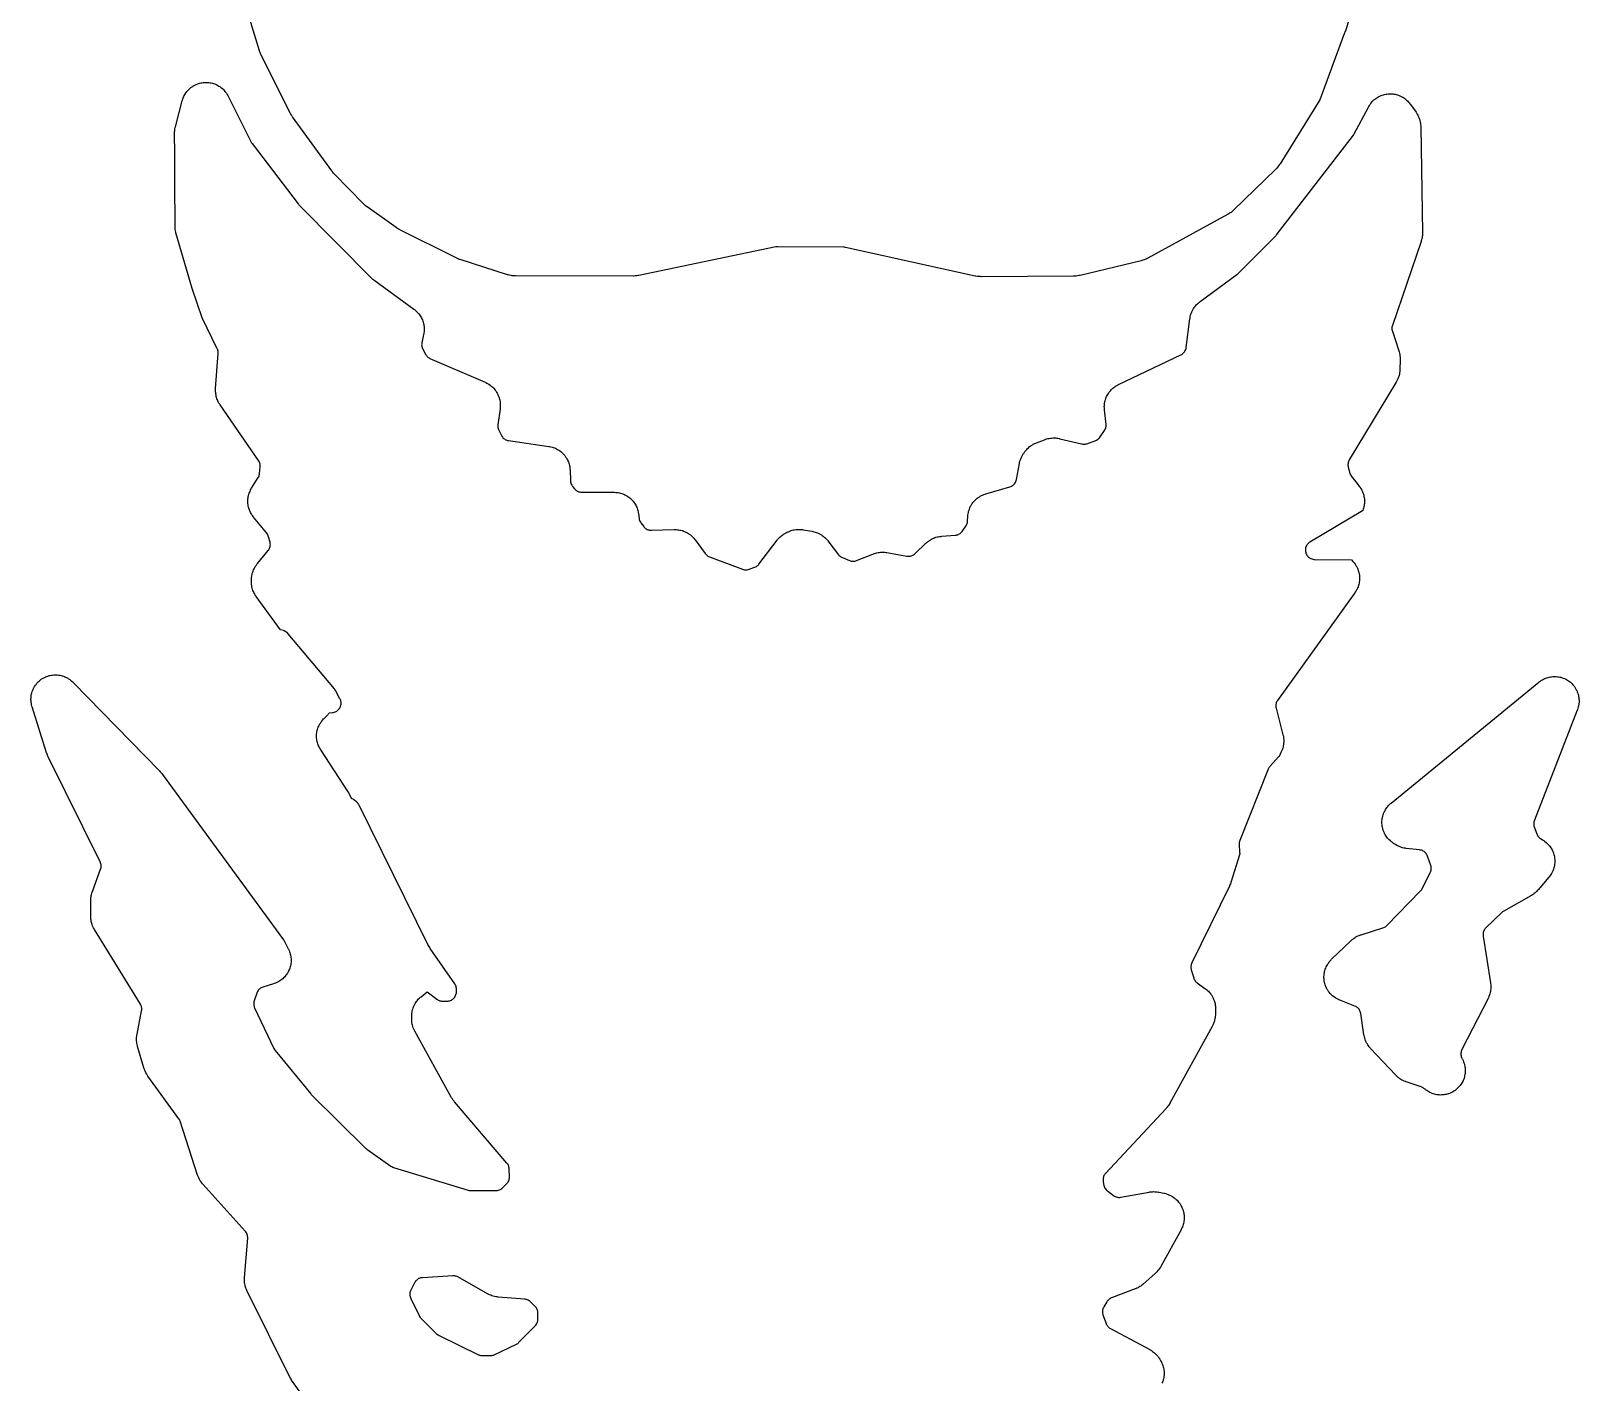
# Model space of a CAD drawing. Header units: millimetres. Extents: x 13 to 182, y 21 to 298.
# Drawn here: x 71.08 to 120.86, y 173.89 to 217.34 of the extents above; entities that cross this region are included whole.
import ezdxf

# ---------------------------------------------------------------- set-up
doc = ezdxf.new("R2010")
doc.units = ezdxf.units.MM
doc.layers.add('CUT', color=7, linetype='CONTINUOUS')

msp = doc.modelspace()

# ---------------------------------------------------------------- linework, layer by layer
at = {"layer": 'CUT'}
for points in [[(113.4514, 217.6986), (113.3415, 217.3333), (113.3371, 217.3269), (113.3226, 217.3005), (113.3107, 217.2727), (112.5201, 215.1251), (111.243, 213.065), (111.2278, 213.042), (111.196, 212.9971), (111.1615, 212.9543), (111.1245, 212.9136), (111.1054, 212.8938), (109.7437, 211.5705), (109.7288, 211.5567), (109.6985, 211.5297), (109.6669, 211.5042), (109.6424, 211.4861), (109.6087, 211.4635), (109.5739, 211.4424), (109.5563, 211.4323), (106.988, 210.0286), (106.9704, 210.0195), (106.9348, 210.002), (106.8984, 209.9861), (106.8707, 209.9754), (106.8331, 209.9628), (106.795, 209.9519), (106.7758, 209.9468), (104.8115, 209.4754), (104.7862, 209.4701), (104.7352, 209.4609), (104.6838, 209.4547), (104.6321, 209.4515), (104.6062, 209.4506), (101.6393, 209.4356), (101.6143, 209.4362), (101.5645, 209.4387), (101.5148, 209.444), (101.4654, 209.4521), (101.4409, 209.4568), (97.2726, 210.377), (97.2414, 210.3822), (97.2099, 210.384), (95.0917, 210.3981), (95.06, 210.3967), (95.0286, 210.3919), (90.6265, 209.4755), (90.6037, 209.4714), (90.5581, 209.4643), (90.5121, 209.4596), (90.466, 209.4572), (90.4429, 209.4566), (86.666, 209.458), (86.6428, 209.4586), (86.5966, 209.461), (86.5505, 209.4657), (86.5163, 209.4711), (86.4709, 209.4806), (86.4262, 209.4924), (86.4039, 209.4988), (84.879, 209.9861), (84.8625, 209.9917), (84.8297, 210.0036), (84.7974, 210.0168), (84.7656, 210.0312), (84.7498, 210.0387), (82.9385, 210.9463), (82.923, 210.9544), (82.8925, 210.9712), (82.8627, 210.9892), (82.8335, 211.0083), (82.8192, 211.0182), (81.8874, 211.6825), (81.8715, 211.6944), (81.8402, 211.7189), (81.81, 211.7447), (81.781, 211.7719), (81.7668, 211.7858), (80.8405, 212.7321), (80.829, 212.7443), (80.8066, 212.769), (80.7851, 212.7945), (80.7646, 212.8207), (80.7545, 212.8341), (79.4924, 214.5783), (79.4821, 214.5932), (79.4621, 214.6233), (79.4433, 214.6542), (79.4258, 214.6859), (79.4173, 214.7019), (78.4843, 216.5592), (78.4762, 216.5763), (78.4606, 216.6108), (78.4465, 216.646), (78.4339, 216.6817), (78.428, 216.6997), (78.108, 217.7452)], [(80.7293, 172.171), (79.4908, 173.9101), (79.4809, 173.9247), (79.4616, 173.9542), (79.4434, 173.9845), (79.4264, 174.0155), (79.4183, 174.0311), (78.0323, 176.8155), (78.0237, 176.8339), (78.0073, 176.871), (77.9925, 176.9089), (77.9828, 176.9377), (77.9715, 176.9767), (77.9644, 177.0063), (77.9567, 177.0462), (77.9523, 177.0763), (77.9482, 177.1167), (77.9465, 177.1471), (77.9461, 177.1877), (77.9475, 177.2283), (77.9486, 177.2486), (78.0501, 178.5153), (78.051, 178.5458), (78.0488, 178.5763), (78.0435, 178.6063), (78.0352, 178.6357), (78.0239, 178.664), (78.0098, 178.6911), (77.9931, 178.7166), (77.9738, 178.7403), (76.6181, 180.2422), (76.6028, 180.2602), (76.573, 180.2969), (76.5451, 180.3352), (76.5258, 180.3649), (76.5022, 180.4059), (76.4861, 180.4374), (76.4668, 180.4806), (76.4499, 180.5248), (76.442, 180.5471), (75.8814, 182.2769), (75.8701, 182.3063), (75.8558, 182.3344), (75.8387, 182.3608), (74.8448, 183.7283), (74.8303, 183.7495), (74.8026, 183.7925), (74.7774, 183.837), (74.7605, 183.8714), (74.7405, 183.9186), (74.7233, 183.9667), (74.7153, 183.9911), (74.5104, 184.6856), (74.5048, 184.7065), (74.4946, 184.7486), (74.4863, 184.7911), (74.4817, 184.8233), (74.4777, 184.8664), (74.4762, 184.8988), (74.4763, 184.9422), (74.4779, 184.9746), (74.4822, 185.0177), (74.4885, 185.0606), (74.4922, 185.0819), (74.6394, 185.8283), (74.6436, 185.856), (74.6451, 185.8839), (74.644, 185.9119), (74.6404, 185.9396), (74.6341, 185.9668), (74.6254, 185.9934), (74.6142, 186.019), (74.6007, 186.0435), (73.1253, 188.4439), (73.1148, 188.462), (73.0946, 188.4985), (73.0761, 188.536), (73.0636, 188.5647), (73.0486, 188.6037), (73.0388, 188.6334), (73.0276, 188.6737), (73.0206, 188.7042), (73.0131, 188.7453), (73.0089, 188.7763), (73.0053, 188.8179), (73.0036, 188.8597), (73.0033, 188.8806), (73.0064, 189.3785), (73.0069, 189.3979), (73.0088, 189.4366), (73.0124, 189.4752), (73.0163, 189.504), (73.0232, 189.5421), (73.0296, 189.5704), (73.0397, 189.6078), (73.0515, 189.6448), (73.0578, 189.6631), (73.3203, 190.3803), (73.3293, 190.4093), (73.3353, 190.439), (73.3382, 190.4693), (73.3381, 190.4996), (73.3349, 190.5298), (73.3287, 190.5595), (73.3196, 190.5885), (73.3075, 190.6163), (71.6359, 193.9978), (71.6285, 194.0136), (71.6143, 194.0452), (71.6014, 194.0775), (71.5897, 194.1102), (71.5841, 194.1266), (71.1209, 195.5993), (71.1148, 195.6207), (71.1036, 195.6638), (71.0945, 195.7074), (71.0893, 195.7403), (71.0845, 195.7846), (71.0826, 195.8179), (71.0823, 195.8624), (71.0837, 195.8957), (71.0877, 195.9401), (71.0924, 195.9731), (71.1008, 196.0168), (71.1087, 196.0492), (71.1214, 196.0919), (71.1325, 196.1233), (71.1494, 196.1645), (71.1635, 196.1947), (71.1844, 196.2341), (71.2014, 196.2627), (71.226, 196.2998), (71.2458, 196.3267), (71.274, 196.3611), (71.2964, 196.3859), (71.3278, 196.4174), (71.3525, 196.4398), (71.3869, 196.4681), (71.4137, 196.4879), (71.4507, 196.5127), (71.4794, 196.5298), (71.5187, 196.5507), (71.5488, 196.5649), (71.59, 196.5819), (71.6214, 196.593), (71.6641, 196.6058), (71.6965, 196.6138), (71.7402, 196.6223), (71.7732, 196.6271), (71.8175, 196.6313), (71.8508, 196.6327), (71.8953, 196.6325), (71.9286, 196.6307), (71.9729, 196.626), (72.0059, 196.6209), (72.0495, 196.6119), (72.0818, 196.6036), (72.1243, 196.5903), (72.1556, 196.5788), (72.1966, 196.5614), (72.2266, 196.5469), (72.2656, 196.5255), (72.2941, 196.5081), (72.3308, 196.483), (72.3574, 196.4628), (72.3915, 196.4342), (72.4241, 196.4039), (72.4401, 196.3884), (75.22, 193.541), (75.2414, 193.5174), (75.2929, 193.4567), (75.3126, 193.4316), (79.1703, 188.1594), (79.1803, 188.1451), (79.1997, 188.1164), (79.2179, 188.0868), (79.2351, 188.0566), (79.2433, 188.0414), (79.3545, 187.8263), (79.3641, 187.8067), (79.3822, 187.7671), (79.3984, 187.7266), (79.4091, 187.6957), (79.4213, 187.6538), (79.4289, 187.622), (79.4369, 187.5791), (79.4414, 187.5467), (79.4453, 187.5033), (79.4467, 187.4706), (79.4463, 187.427), (79.4445, 187.3944), (79.4399, 187.351), (79.4349, 187.3187), (79.4262, 187.276), (79.4181, 187.2443), (79.4053, 187.2026), (79.3941, 187.1719), (79.3773, 187.1316), (79.3633, 187.1021), (79.3427, 187.0637), (79.3258, 187.0357), (79.3016, 186.9994), (79.2821, 186.9732), (79.2544, 186.9394), (79.2325, 186.9152), (79.2017, 186.8843), (79.1776, 186.8623), (79.1439, 186.8345), (79.1177, 186.815), (79.0816, 186.7906), (79.0536, 186.7736), (79.0152, 186.7529), (78.9858, 186.7387), (78.9456, 186.7218), (78.9046, 186.7068), (78.884, 186.6998), (78.5412, 186.593), (78.5146, 186.5833), (78.489, 186.5711), (78.4646, 186.5565), (78.4417, 186.5398), (78.4205, 186.5209), (78.4012, 186.5001), (78.384, 186.4775), (78.3689, 186.4535), (78.3562, 186.4281), (78.346, 186.4017), (78.2601, 186.1446), (78.2523, 186.1171), (78.2472, 186.0889), (78.2448, 186.0603), (78.2452, 186.0317), (78.2482, 186.0032), (78.254, 185.9751), (78.2624, 185.9477), (78.2734, 185.9213), (78.8911, 184.6155), (78.9087, 184.5834), (78.9302, 184.5537), (80.0758, 183.1551), (80.0863, 183.143), (80.1011, 183.1268), (80.1122, 183.1152), (81.838, 181.4156), (81.8564, 181.3989), (81.8761, 181.3838), (82.657, 180.8354), (82.6839, 180.8186), (82.7123, 180.8047), (82.7421, 180.7939), (85.1422, 180.0634), (85.1706, 180.0562), (85.1995, 180.0519), (85.2287, 180.0504), (86.0303, 180.0481), (86.059, 180.0494), (86.0874, 180.0534), (86.1154, 180.0602), (86.1425, 180.0695), (86.1687, 180.0815), (86.1935, 180.0958), (86.2169, 180.1125), (86.2386, 180.1314), (86.373, 180.26), (86.3944, 180.2828), (86.4133, 180.3076), (86.4296, 180.3344), (86.443, 180.3626), (86.4534, 180.3921), (86.4606, 180.4226), (86.4646, 180.4536), (86.4654, 180.4848), (86.4584, 180.7427), (86.4562, 180.7718), (86.4512, 180.8005), (86.4434, 180.8285), (86.433, 180.8557), (86.4199, 180.8818), (86.4044, 180.9064), (86.3866, 180.9295), (84.7009, 182.9024), (84.6865, 182.9202), (84.6586, 182.9564), (84.6326, 182.9941), (84.6085, 183.0329), (84.5969, 183.0527), (83.4261, 185.1776), (83.4151, 185.1988), (83.3943, 185.2418), (83.3758, 185.2859), (83.3637, 185.3195), (83.35, 185.3653), (83.3416, 185.4001), (83.3328, 185.447), (83.3281, 185.4825), (83.3243, 185.5302), (83.3231, 185.5779), (83.3231, 185.6018), (83.3251, 185.6742), (83.3263, 185.6957), (83.3295, 185.7387), (83.3348, 185.7815), (83.3403, 185.8134), (83.3497, 185.8554), (83.3583, 185.8866), (83.3716, 185.9276), (83.3831, 185.9578), (83.4003, 185.9974), (83.4147, 186.0263), (83.4356, 186.064), (83.4526, 186.0915), (83.4771, 186.127), (83.4967, 186.1527), (83.5244, 186.1857), (83.5464, 186.2094), (83.5772, 186.2397), (83.6093, 186.2683), (83.6258, 186.2823), (83.8219, 186.4409), (84.1327, 186.2034), (84.1555, 186.1876), (84.1797, 186.1739), (84.205, 186.1626), (84.2313, 186.1536), (84.2583, 186.1471), (84.2858, 186.1431), (84.3135, 186.1417), (84.4598, 186.1411), (84.4889, 186.1423), (84.5178, 186.1464), (84.5461, 186.1533), (84.5737, 186.163), (84.6002, 186.1752), (84.6253, 186.19), (84.6489, 186.2071), (84.6708, 186.2264), (84.6906, 186.2478), (84.7083, 186.271), (84.7237, 186.2958), (84.7365, 186.322), (84.7468, 186.3493), (84.7543, 186.3775), (84.7591, 186.4063), (84.7611, 186.4354), (84.7627, 186.5184), (84.7616, 186.5496), (84.7574, 186.5805), (84.7499, 186.6108), (84.7393, 186.6402), (84.7258, 186.6683), (84.7093, 186.6949), (83.9208, 187.8335), (83.903, 187.8613), (83.8611, 187.9325), (83.8454, 187.9616), (81.6336, 192.4406), (81.6184, 192.4676), (81.6006, 192.493), (81.5802, 192.5163), (81.5576, 192.5375), (81.4862, 192.5974), (81.4623, 192.6155), (81.4368, 192.6312), (81.4098, 192.6442), (81.3918, 192.6507), (81.3127, 192.8143), (81.3037, 192.8314), (81.2907, 192.8545), (81.2807, 192.8709), (80.3985, 194.2199), (80.3869, 194.2386), (80.3646, 194.2766), (80.3442, 194.3157), (80.3304, 194.3456), (80.314, 194.3865), (80.3031, 194.4177), (80.2907, 194.4599), (80.283, 194.492), (80.2748, 194.5353), (80.2702, 194.568), (80.2663, 194.6119), (80.265, 194.6449), (80.2654, 194.6889), (80.2673, 194.7219), (80.2719, 194.7657), (80.2771, 194.7983), (80.286, 194.8414), (80.2943, 194.8734), (80.3074, 194.9154), (80.3188, 194.9464), (80.336, 194.987), (80.3503, 195.0167), (80.3714, 195.0554), (80.3885, 195.0836), (80.4133, 195.1201), (80.4331, 195.1464), (80.4613, 195.1803), (80.4911, 195.2127), (80.5064, 195.2286), (80.6229, 195.3434), (80.643, 195.3654), (80.6609, 195.3892), (80.6752, 195.4128), (80.7778, 195.4214), (80.8073, 195.4253), (80.8361, 195.4321), (80.8642, 195.4417), (80.8912, 195.454), (80.9168, 195.469), (80.9408, 195.4864), (80.963, 195.5061), (80.9831, 195.5279), (81.001, 195.5515), (81.0165, 195.5769), (81.0294, 195.6036), (81.0396, 195.6314), (81.0469, 195.6602), (81.0514, 195.6895), (81.053, 195.7191), (81.0517, 195.7488), (81.0474, 195.7781), (81.0403, 195.8069), (81.0303, 195.8349), (81.0176, 195.8617), (80.8722, 196.134), (80.8561, 196.1607), (80.8373, 196.1856), (79.3502, 197.9561), (79.3294, 197.9784), (79.3065, 197.9985), (79.2816, 198.0161), (79.2551, 198.0312), (79.2272, 198.0435), (79.1983, 198.0528), (79.1093, 198.0767), (78.3266, 199.1508), (78.3138, 199.1693), (78.2892, 199.2069), (78.2664, 199.2457), (78.2509, 199.2756), (78.2322, 199.3164), (78.2197, 199.3477), (78.2051, 199.3902), (78.1958, 199.4226), (78.1856, 199.4663), (78.1796, 199.4994), (78.1737, 199.544), (78.171, 199.5776), (78.1697, 199.6225), (78.1706, 199.6674), (78.1716, 199.6898), (78.1753, 199.7426), (78.1775, 199.7657), (78.1831, 199.8117), (78.1911, 199.8575), (78.1988, 199.8914), (78.2115, 199.9361), (78.2227, 199.969), (78.2399, 200.0121), (78.2544, 200.0437), (78.276, 200.0848), (78.2937, 200.1147), (78.3194, 200.1534), (78.347, 200.1907), (78.3613, 200.209), (78.7102, 200.6324), (78.7272, 200.6551), (78.742, 200.6794), (78.7544, 200.7049), (78.7643, 200.7314), (78.7717, 200.7588), (78.7765, 200.7868), (78.7786, 200.8151), (78.778, 200.8434), (78.7748, 200.8716), (78.7689, 200.8993), (78.7238, 201.0713), (78.7139, 201.102), (78.7009, 201.1315), (78.6847, 201.1593), (78.6657, 201.1853), (78.2396, 201.7055), (78.2264, 201.7224), (78.2009, 201.7568), (78.177, 201.7924), (78.1604, 201.8199), (78.14, 201.8576), (78.1261, 201.8866), (78.1094, 201.9261), (78.0983, 201.9562), (78.0854, 201.9971), (78.0773, 202.0282), (78.0684, 202.0701), (78.0632, 202.1018), (78.0583, 202.1444), (78.0562, 202.1765), (78.0554, 202.2194), (78.0563, 202.2515), (78.0596, 202.2942), (78.0635, 202.3261), (78.0709, 202.3683), (78.0779, 202.3997), (78.0892, 202.441), (78.0991, 202.4716), (78.1143, 202.5117), (78.1271, 202.5411), (78.1461, 202.5796), (78.1668, 202.6171), (78.1777, 202.6356), (78.3902, 202.9799), (78.4034, 203.0036), (78.4145, 203.0285), (78.4232, 203.0543), (78.4295, 203.0807), (78.4335, 203.1076), (78.455, 203.3229), (78.4565, 203.353), (78.4549, 203.3832), (78.4503, 203.413), (78.4428, 203.4422), (78.4324, 203.4706), (78.4191, 203.4977), (78.4032, 203.5233), (77.1628, 205.3176), (77.1508, 205.3359), (77.1277, 205.373), (77.1065, 205.4111), (77.092, 205.4404), (77.0746, 205.4804), (77.063, 205.511), (77.0495, 205.5526), (77.0409, 205.5841), (77.0316, 205.6268), (77.0261, 205.659), (77.0209, 205.7024), (77.0186, 205.735), (77.0176, 205.7786), (77.0187, 205.8223), (77.0198, 205.8441), (77.1037, 206.9652), (77.1044, 206.9969), (77.1017, 207.0286), (77.0957, 207.0597), (77.0864, 207.0901), (77.074, 207.1193), (76.587, 208.1152), (76.2656, 209.0572), (75.7426, 210.8506), (75.7372, 210.8709), (75.7273, 210.9117), (75.7193, 210.953), (75.718, 210.9625), (75.7088, 212.56), (75.7075, 212.7839), (75.7044, 213.3271), (75.7, 214.0922), (75.7028, 214.1262), (75.7066, 214.1553), (75.7132, 214.194), (75.7216, 214.2323), (75.7262, 214.2513), (75.9468, 215.0875), (75.9529, 215.1085), (75.966, 215.1499), (75.9811, 215.1908), (75.9939, 215.2208), (76.0129, 215.2599), (76.0286, 215.2886), (76.0513, 215.3257), (76.0696, 215.3527), (76.0958, 215.3875), (76.1166, 215.4125), (76.146, 215.4446), (76.1692, 215.4676), (76.2016, 215.4967), (76.2269, 215.5173), (76.2619, 215.5431), (76.2891, 215.5612), (76.3264, 215.5835), (76.3552, 215.5988), (76.3946, 215.6174), (76.4247, 215.6299), (76.4657, 215.6446), (76.4969, 215.6542), (76.5391, 215.6649), (76.571, 215.6713), (76.6141, 215.6779), (76.6465, 215.6812), (76.69, 215.6836), (76.7226, 215.6838), (76.7661, 215.682), (76.7986, 215.679), (76.8417, 215.673), (76.8737, 215.6669), (76.916, 215.6567), (76.9473, 215.6476), (76.9885, 215.6333), (77.0188, 215.6212), (77.0583, 215.6031), (77.0873, 215.5881), (77.1249, 215.5662), (77.1523, 215.5485), (77.1877, 215.5231), (77.2132, 215.5028), (77.2459, 215.4741), (77.2694, 215.4514), (77.2992, 215.4197), (77.3203, 215.3949), (77.3469, 215.3604), (77.3656, 215.3337), (77.3887, 215.2968), (77.41, 215.2589), (77.4203, 215.2396), (78.1592, 213.762), (78.173, 213.7373), (78.1891, 213.714), (79.6688, 211.7772), (79.6812, 211.762), (79.6989, 211.7417), (79.7123, 211.7274), (82.0683, 209.3607), (82.0856, 209.3447), (82.1041, 209.33), (83.3944, 208.3883), (83.4115, 208.3751), (83.445, 208.3481), (83.4773, 208.3195), (83.5004, 208.2969), (83.5297, 208.2653), (83.5505, 208.2406), (83.5767, 208.2064), (83.5951, 208.1798), (83.6179, 208.1432), (83.6336, 208.115), (83.6528, 208.0764), (83.6657, 208.0468), (83.6811, 208.0066), (83.6912, 207.9759), (83.7027, 207.9344), (83.7098, 207.9028), (83.7172, 207.8604), (83.7213, 207.8283), (83.7246, 207.7854), (83.7256, 207.7531), (83.7248, 207.71), (83.7227, 207.6778), (83.7177, 207.6349), (83.7108, 207.5924), (83.7068, 207.5712), (83.6501, 207.3048), (83.6453, 207.2752), (83.6435, 207.2453), (83.6447, 207.2153), (83.6489, 207.1856), (83.656, 207.1565), (83.666, 207.1283), (83.6788, 207.1011), (83.7625, 206.944), (83.7773, 206.9193), (83.7944, 206.896), (83.8136, 206.8746), (83.8348, 206.855), (83.8578, 206.8376), (83.8823, 206.8225), (83.9082, 206.8098), (85.6819, 206.0429), (85.7019, 206.0337), (85.7414, 206.0142), (85.78, 205.9929), (85.8081, 205.9755), (85.8443, 205.9504), (85.8706, 205.9304), (85.9042, 205.9019), (85.9284, 205.8793), (85.9591, 205.8477), (85.9809, 205.8229), (86.0083, 205.7884), (86.0276, 205.7616), (86.0516, 205.7246), (86.0708, 205.6914), (86.0914, 205.6515), (86.108, 205.6149), (86.1248, 205.5723), (86.1357, 205.5398), (86.148, 205.4958), (86.1556, 205.4624), (86.1634, 205.4173), (86.1675, 205.3833), (86.1707, 205.3377), (86.1713, 205.3034), (86.1699, 205.2577), (86.1661, 205.2122), (86.1636, 205.1894), (86.0943, 204.6737), (86.0918, 204.6439), (86.0923, 204.614), (86.0957, 204.5843), (86.1021, 204.5551), (86.1114, 204.5266), (86.1235, 204.4993), (86.2095, 204.3277), (86.2236, 204.3026), (86.2401, 204.279), (86.2588, 204.257), (86.2795, 204.2369), (86.3021, 204.219), (86.3262, 204.2032), (86.3518, 204.1899), (86.3785, 204.1791), (86.4062, 204.1709), (86.4345, 204.1653), (87.7296, 203.9769), (87.7515, 203.9731), (87.7951, 203.9646), (87.8382, 203.9539), (87.87, 203.9443), (87.9118, 203.9294), (87.9426, 203.9167), (87.9827, 203.8978), (88.0121, 203.8821), (88.0501, 203.8594), (88.0778, 203.8409), (88.1135, 203.8144), (88.1392, 203.7933), (88.172, 203.7635), (88.1955, 203.74), (88.2253, 203.7071), (88.2464, 203.6813), (88.2728, 203.6456), (88.2912, 203.6179), (88.3139, 203.5798), (88.3296, 203.5505), (88.3484, 203.5103), (88.3611, 203.4795), (88.3759, 203.4377), (88.3854, 203.4058), (88.3961, 203.3627), (88.4024, 203.3301), (88.4088, 203.2861), (88.4129, 203.242), (88.4144, 203.2198), (88.4301, 202.8661), (88.4326, 202.8384), (88.4377, 202.8112), (88.4452, 202.7845), (88.4552, 202.7587), (88.4675, 202.7338), (88.4821, 202.7102), (88.4987, 202.6881), (88.5578, 202.6167), (88.5775, 202.5952), (88.5991, 202.5756), (88.6226, 202.5583), (88.6476, 202.5433), (88.6739, 202.5309), (88.7014, 202.521), (88.7296, 202.5139), (88.7585, 202.5095), (88.7876, 202.508), (89.8248, 202.5033), (89.8461, 202.5026), (89.8888, 202.5004), (89.9313, 202.4962), (89.963, 202.4915), (90.0049, 202.4832), (90.036, 202.4756), (90.0769, 202.4633), (90.1071, 202.4528), (90.1468, 202.4367), (90.1758, 202.4233), (90.2137, 202.4036), (90.2414, 202.3875), (90.2773, 202.3643), (90.3033, 202.3456), (90.3368, 202.3191), (90.3609, 202.2981), (90.3918, 202.2685), (90.4138, 202.2452), (90.4417, 202.2129), (90.4614, 202.1876), (90.4861, 202.1528), (90.5033, 202.1258), (90.5246, 202.0887), (90.5392, 202.0602), (90.5569, 202.0213), (90.5687, 201.9916), (90.5826, 201.9512), (90.5916, 201.9204), (90.6015, 201.8789), (90.6096, 201.8369), (90.6131, 201.8158), (90.6358, 201.6559), (90.6416, 201.626), (90.6504, 201.5969), (90.6621, 201.5688), (90.6766, 201.542), (90.6937, 201.5169), (90.7822, 201.4001), (90.8005, 201.3782), (90.8208, 201.3581), (90.8429, 201.3401), (90.8666, 201.3243), (90.8917, 201.3107), (90.918, 201.2996), (90.9452, 201.2911), (90.9731, 201.2852), (91.0014, 201.2819), (91.0299, 201.2814), (91.7597, 201.3023), (91.7814, 201.3024), (91.8248, 201.3016), (91.868, 201.2987), (91.9003, 201.2949), (91.9431, 201.2878), (91.9748, 201.281), (92.0167, 201.2698), (92.0477, 201.2599), (92.0883, 201.2448), (92.1182, 201.232), (92.1571, 201.213), (92.1856, 201.1973), (92.2226, 201.1747), (92.2495, 201.1564), (92.2841, 201.1303), (92.309, 201.1095), (92.341, 201.0802), (92.3638, 201.0571), (92.3928, 201.0248), (92.4202, 200.9912), (92.4335, 200.9741), (92.7603, 200.5307), (92.7785, 200.5084), (92.7986, 200.488), (92.8206, 200.4696), (92.8443, 200.4534), (92.8694, 200.4395), (92.8957, 200.4281), (93.9595, 200.026), (93.9889, 200.0166), (94.0192, 200.0103), (94.0499, 200.0071), (94.0808, 200.007), (94.1116, 200.0102), (94.1418, 200.0165), (94.1713, 200.0259), (94.3551, 200.0952), (94.3807, 200.1062), (94.4052, 200.1196), (94.4284, 200.1352), (94.45, 200.1529), (94.4698, 200.1725), (94.4878, 200.1939), (95.0763, 200.9647), (95.0894, 200.981), (95.1163, 201.0131), (95.1447, 201.0439), (95.167, 201.066), (95.1982, 201.094), (95.2225, 201.1139), (95.2561, 201.1388), (95.2821, 201.1564), (95.3179, 201.1781), (95.3547, 201.1982), (95.3733, 201.2078), (95.4116, 201.2264), (95.4329, 201.2361), (95.476, 201.2544), (95.5201, 201.2704), (95.5537, 201.2807), (95.5992, 201.2921), (95.6336, 201.2988), (95.68, 201.3053), (95.715, 201.3084), (95.7619, 201.3101), (95.797, 201.3095), (95.8438, 201.3063), (95.8903, 201.3007), (95.9135, 201.2973), (96.1972, 201.2479), (96.2176, 201.2438), (96.258, 201.2349), (96.298, 201.224), (96.3276, 201.2145), (96.3664, 201.2), (96.395, 201.1879), (96.4323, 201.1699), (96.4596, 201.1551), (96.4952, 201.1338), (96.521, 201.1166), (96.5544, 201.0921), (96.5786, 201.0726), (96.6096, 201.0451), (96.6319, 201.0234), (96.6602, 200.9932), (96.6871, 200.9617), (96.7002, 200.9456), (97.051, 200.4947), (97.0714, 200.4712), (97.094, 200.4499), (97.1187, 200.4311), (97.1452, 200.4149), (97.1732, 200.4016), (97.402, 200.307), (97.4294, 200.2972), (97.4577, 200.2901), (97.4865, 200.2858), (97.5155, 200.2843), (97.5446, 200.2856), (97.5734, 200.2897), (97.6017, 200.2966), (97.6292, 200.3062), (98.1485, 200.5165), (98.1681, 200.5239), (98.2076, 200.5378), (98.2477, 200.5498), (98.2782, 200.5574), (98.3192, 200.5657), (98.3502, 200.5704), (98.3919, 200.5748), (98.4232, 200.5767), (98.465, 200.5772), (98.4964, 200.5761), (98.5381, 200.5727), (98.5797, 200.5674), (98.6004, 200.5643), (99.2473, 200.4506), (99.2752, 200.447), (99.3032, 200.4461), (99.3312, 200.4478), (99.3589, 200.4521), (99.3861, 200.4589), (99.4126, 200.4683), (99.438, 200.4801), (99.4622, 200.4942), (99.4851, 200.5105), (99.5062, 200.5289), (99.8581, 200.8643), (99.8745, 200.8792), (99.9079, 200.9081), (99.9428, 200.9353), (99.9699, 200.9544), (100.0073, 200.9781), (100.0361, 200.9944), (100.0756, 201.0143), (100.1059, 201.0278), (100.1472, 201.0437), (100.1787, 201.0541), (100.2213, 201.0658), (100.2537, 201.0731), (100.2973, 201.0806), (100.3412, 201.086), (100.3632, 201.0882), (100.7943, 201.1196), (100.8235, 201.1232), (100.8522, 201.1296), (100.8802, 201.1388), (100.9071, 201.1507), (100.9327, 201.1651), (100.9567, 201.182), (100.979, 201.2012), (100.9994, 201.2225), (101.0175, 201.2456), (101.1386, 201.4169), (101.1558, 201.4443), (101.17, 201.4734), (101.181, 201.5039), (101.1886, 201.5354), (101.1928, 201.5675), (101.2059, 201.7407), (101.2082, 201.7633), (101.2138, 201.8082), (101.2218, 201.8527), (101.2294, 201.8858), (101.2418, 201.9294), (101.2527, 201.9615), (101.2694, 202.0036), (101.2835, 202.0344), (101.3043, 202.0746), (101.3214, 202.1039), (101.3462, 202.1418), (101.3662, 202.1692), (101.3946, 202.2044), (101.4172, 202.2297), (101.4491, 202.2619), (101.4741, 202.2848), (101.5091, 202.3136), (101.5363, 202.3338), (101.5739, 202.359), (101.6031, 202.3764), (101.643, 202.3976), (101.6738, 202.412), (101.7157, 202.4291), (101.7584, 202.4441), (101.7799, 202.4511), (102.5556, 202.68), (102.5838, 202.6898), (102.6108, 202.7025), (102.6365, 202.7177), (102.6605, 202.7354), (102.6827, 202.7555), (102.7027, 202.7776), (102.7205, 202.8016), (102.7357, 202.8273), (102.7484, 202.8543), (102.7583, 202.8825), (102.7653, 202.9115), (102.8646, 203.4315), (102.8696, 203.4545), (102.8808, 203.5002), (102.8945, 203.5454), (102.9064, 203.5786), (102.9247, 203.622), (102.9401, 203.6538), (102.9628, 203.6951), (102.9876, 203.7351), (103.0006, 203.7548), (103.0282, 203.7946), (103.0414, 203.8126), (103.0687, 203.8479), (103.0976, 203.8818), (103.1205, 203.9061), (103.1527, 203.9369), (103.1779, 203.9588), (103.213, 203.9864), (103.2403, 204.0057), (103.2779, 204.0296), (103.307, 204.0461), (103.3468, 204.0662), (103.3875, 204.0843), (103.4081, 204.0928), (103.6714, 204.1944), (103.6929, 204.2021), (103.7363, 204.2163), (103.7804, 204.2283), (103.8138, 204.2357), (103.8588, 204.2432), (103.8928, 204.2471), (103.9384, 204.25), (103.9726, 204.2504), (104.0183, 204.2486), (104.0524, 204.2456), (104.0976, 204.2392), (104.1424, 204.2306), (104.1648, 204.2257), (104.8569, 204.0553), (104.8861, 204.0497), (104.9157, 204.0469), (104.9454, 204.0471), (104.975, 204.0503), (105.0041, 204.0563), (105.0325, 204.0652), (105.3141, 204.1692), (105.3427, 204.1815), (105.3698, 204.1966), (105.3952, 204.2145), (105.4186, 204.2349), (105.4398, 204.2576), (105.4585, 204.2824), (105.5973, 204.4871), (105.6129, 204.5128), (105.6258, 204.54), (105.636, 204.5683), (105.6433, 204.5975), (105.6476, 204.6272), (105.6489, 204.6573), (105.6472, 204.6873), (105.5972, 205.155), (105.5954, 205.1762), (105.5929, 205.2188), (105.5924, 205.2614), (105.5935, 205.2933), (105.597, 205.3358), (105.6012, 205.3675), (105.6087, 205.4094), (105.6158, 205.4406), (105.6273, 205.4816), (105.6374, 205.5119), (105.6527, 205.5517), (105.6655, 205.581), (105.6845, 205.6191), (105.7001, 205.647), (105.7226, 205.6832), (105.7408, 205.7095), (105.7666, 205.7434), (105.7872, 205.7678), (105.8161, 205.7991), (105.8389, 205.8215), (105.8707, 205.8499), (105.8955, 205.8701), (105.9298, 205.8953), (105.9564, 205.913), (105.993, 205.935), (106.0305, 205.9551), (106.0495, 205.9648), (108.0556, 206.9219), (108.0819, 206.9361), (108.1066, 206.9528), (108.1295, 206.9719), (108.1505, 206.9932), (108.1692, 207.0164), (108.1855, 207.0414), (108.1992, 207.0679), (108.2103, 207.0956), (108.2185, 207.1243), (108.2239, 207.1537), (108.3459, 208.0837), (108.3494, 208.1061), (108.3576, 208.1507), (108.368, 208.1949), (108.3774, 208.2275), (108.3922, 208.2704), (108.4049, 208.3019), (108.424, 208.3431), (108.4398, 208.3732), (108.4629, 208.4123), (108.4816, 208.4406), (108.5085, 208.4772), (108.5301, 208.5035), (108.5605, 208.5371), (108.5846, 208.5611), (108.6183, 208.5915), (108.6534, 208.6202), (108.6714, 208.6341), (109.8558, 209.5033), (109.8737, 209.5176), (109.8905, 209.5331), (111.0893, 210.7328), (111.1024, 210.7468), (111.1197, 210.7665), (111.1319, 210.7812), (113.6021, 213.9812), (113.6172, 214.0025), (113.6303, 214.0251), (114.0821, 214.8862), (114.0928, 214.9053), (114.1149, 214.943), (114.1389, 214.9795), (114.1581, 215.006), (114.1855, 215.0401), (114.2073, 215.0645), (114.2378, 215.0958), (114.2618, 215.118), (114.2953, 215.1461), (114.3213, 215.166), (114.3574, 215.1907), (114.3852, 215.2079), (114.4235, 215.229), (114.4528, 215.2434), (114.493, 215.2608), (114.5236, 215.2722), (114.5652, 215.2856), (114.5969, 215.2941), (114.6396, 215.3033), (114.6719, 215.3087), (114.7153, 215.3137), (114.7479, 215.3159), (114.7916, 215.3167), (114.8243, 215.3158), (114.8679, 215.3124), (114.9004, 215.3082), (114.9434, 215.3006), (114.9753, 215.2933), (115.0174, 215.2815), (115.0485, 215.2712), (115.0892, 215.2554), (115.1191, 215.2421), (115.1581, 215.2224), (115.1866, 215.2063), (115.2235, 215.1829), (115.2503, 215.1641), (115.2848, 215.1373), (115.3096, 215.1159), (115.3414, 215.0859), (115.364, 215.0622), (115.3926, 215.0292), (115.4197, 214.9949), (115.4327, 214.9774), (115.6137, 214.7228), (115.6263, 214.7041), (115.6506, 214.6661), (115.6729, 214.6269), (115.6881, 214.5968), (115.7064, 214.5556), (115.7185, 214.5241), (115.7326, 214.4812), (115.7415, 214.4487), (115.7512, 214.4047), (115.7568, 214.3714), (115.762, 214.3266), (115.765, 214.2816), (115.766, 214.2591), (115.8225, 210.8532), (115.8224, 210.8337), (115.8213, 210.7948), (115.8186, 210.7559), (115.8153, 210.7269), (115.8092, 210.6884), (115.8034, 210.6598), (115.794, 210.622), (115.783, 210.5847), (115.7771, 210.5661), (114.8542, 207.8708), (114.8465, 207.8443), (114.8412, 207.8171), (114.8385, 207.7896), (114.8383, 207.7619), (114.8406, 207.7343), (114.8455, 207.7071), (114.8529, 207.6804), (115.0599, 207.0473), (115.067, 207.0231), (115.08, 206.9745), (115.0902, 206.9251), (115.0958, 206.8878), (115.1004, 206.8376), (115.1022, 206.7872), (115.1024, 206.762), (115.0962, 206.4554), (115.0951, 206.4319), (115.0916, 206.385), (115.0858, 206.3383), (115.0796, 206.3036), (115.0689, 206.2578), (115.0591, 206.224), (115.0437, 206.1795), (115.0304, 206.1469), (115.0104, 206.1043), (114.9882, 206.0628), (114.9766, 206.0424), (113.4673, 203.5433), (113.453, 203.5167), (113.4414, 203.4887), (113.4327, 203.4597), (113.427, 203.43), (113.4243, 203.3998), (113.4247, 203.3696), (113.4281, 203.3395), (113.4345, 203.3099), (113.486, 203.1196), (113.496, 203.0892), (113.5091, 203.06), (113.5254, 203.0324), (113.5444, 203.0067), (113.7251, 202.7884), (113.8016, 202.6827), (113.8142, 202.6644), (113.8384, 202.6273), (113.8608, 202.5889), (113.8761, 202.5594), (113.8946, 202.5191), (113.907, 202.4882), (113.9214, 202.4462), (113.9306, 202.4143), (113.9408, 202.3711), (113.9469, 202.3384), (113.9528, 202.2945), (113.9556, 202.2613), (113.9572, 202.217), (113.9567, 202.1837), (113.9539, 202.1394), (113.9501, 202.1064), (113.9429, 202.0626), (113.936, 202.0301), (113.9245, 201.9872), (113.9143, 201.9556), (113.8987, 201.914), (113.8934, 201.9018), (112.2038, 200.9028), (112.1788, 200.8863), (112.1556, 200.8674), (112.1344, 200.8462), (112.1154, 200.8231), (112.0988, 200.7981), (112.0847, 200.7717), (112.0734, 200.7439), (112.0649, 200.7152), (112.0593, 200.6858), (112.0567, 200.6559), (112.0571, 200.626), (112.0604, 200.5962), (112.0667, 200.5669), (112.0759, 200.5384), (112.0879, 200.5109), (112.1026, 200.4848), (112.1198, 200.4603), (112.1393, 200.4376), (112.161, 200.417), (112.1847, 200.3986), (112.2101, 200.3827), (112.2369, 200.3694), (112.265, 200.3589), (112.2939, 200.3512), (112.3235, 200.3464), (112.3534, 200.3446), (113.5351, 200.3324), (113.5832, 200.2804), (113.5977, 200.2639), (113.626, 200.2302), (113.6525, 200.1951), (113.6711, 200.1679), (113.6941, 200.1304), (113.71, 200.1015), (113.7292, 200.062), (113.7422, 200.0317), (113.7575, 199.9905), (113.7674, 199.959), (113.7786, 199.9165), (113.7854, 199.8843), (113.7924, 199.8409), (113.796, 199.8081), (113.7988, 199.7642), (113.7992, 199.7313), (113.7976, 199.6873), (113.7948, 199.6545), (113.7889, 199.6109), (113.7829, 199.5785), (113.7728, 199.5357), (113.7637, 199.504), (113.7495, 199.4624), (113.7373, 199.4318), (113.7191, 199.3918), (113.704, 199.3625), (113.682, 199.3244), (113.6581, 199.2875), (113.6457, 199.2693), (111.1617, 195.8107), (111.1459, 195.7863), (111.1325, 195.7604), (111.1217, 195.7333), (111.1136, 195.7054), (111.1082, 195.6768), (111.1056, 195.6477), (111.1059, 195.6186), (111.109, 195.5897), (111.1148, 195.5611), (111.3347, 194.7044), (111.3398, 194.6818), (111.349, 194.6365), (111.3559, 194.5908), (111.3592, 194.5563), (111.3613, 194.5101), (111.3611, 194.4754), (111.3584, 194.4292), (111.3547, 194.3948), (111.3473, 194.3491), (111.34, 194.3152), (111.328, 194.2706), (111.3173, 194.2376), (111.3007, 194.1944), (111.282, 194.1521), (111.272, 194.1312), (111.2113, 194.0113), (111.1947, 193.9948), (110.9162, 193.6896), (110.8989, 193.6687), (110.8834, 193.6463), (110.8701, 193.6227), (110.859, 193.5979), (109.9494, 191.3032), (109.9393, 191.2732), (109.9324, 191.2424), (109.9288, 191.2109), (109.9285, 191.1793), (109.9391, 190.9437), (109.9418, 190.915), (109.9472, 190.8866), (109.9514, 190.8723), (109.6615, 189.9586), (109.6562, 189.9429), (109.645, 189.9117), (109.6327, 189.881), (109.6193, 189.8507), (109.6123, 189.8357), (108.406, 187.3674), (108.395, 187.3418), (108.3863, 187.3154), (108.3802, 187.2883), (108.3766, 187.2607), (108.3756, 187.2329), (108.3771, 187.2051), (108.3812, 187.1776), (108.3879, 187.1506), (108.4657, 186.8875), (108.475, 186.8606), (108.4869, 186.8347), (108.5012, 186.8101), (108.5177, 186.787), (108.5363, 186.7655), (108.5569, 186.7458), (108.5793, 186.7282), (108.8279, 186.5511), (108.8454, 186.538), (108.8799, 186.5108), (108.913, 186.482), (108.9367, 186.4592), (108.9668, 186.4273), (108.9882, 186.4023), (109.0151, 186.3676), (109.0339, 186.3406), (109.0573, 186.3035), (109.0734, 186.2748), (109.093, 186.2356), (109.1063, 186.2055), (109.122, 186.1645), (109.1323, 186.1333), (109.1439, 186.0909), (109.1511, 186.0589), (109.1586, 186.0156), (109.1626, 185.983), (109.1658, 185.9392), (109.1669, 185.8953), (109.1669, 185.8734), (109.1629, 185.7084), (109.1618, 185.6869), (109.1587, 185.6439), (109.1536, 185.6011), (109.1482, 185.5693), (109.139, 185.5272), (109.1305, 185.496), (109.1173, 185.455), (109.106, 185.4248), (109.0889, 185.3852), (109.0699, 185.3465), (109.06, 185.3274), (107.7031, 182.8631), (107.6938, 182.8471), (107.6747, 182.8155), (107.6543, 182.7846), (107.638, 182.7622), (107.6151, 182.7332), (107.5911, 182.7051), (107.5788, 182.6914), (105.6303, 180.5991), (105.6119, 180.5772), (105.5955, 180.5537), (105.5815, 180.5288), (105.57, 180.5026), (105.561, 180.4755), (105.5546, 180.4476), (105.5509, 180.4192), (105.5499, 180.3906), (105.5516, 180.3621), (105.5561, 180.3338), (105.5808, 180.2144), (105.5887, 180.1844), (105.5996, 180.1554), (105.6134, 180.1277), (105.63, 180.1015), (105.6492, 180.0772), (105.6708, 180.055), (105.6946, 180.0352), (105.8893, 179.8892), (105.9149, 179.872), (105.9421, 179.8575), (105.9707, 179.8459), (106.0003, 179.8373), (106.0306, 179.8318), (106.0614, 179.8294), (106.0922, 179.8301), (106.1228, 179.8341), (107.038, 180.0001), (107.0592, 180.0035), (107.1017, 180.0091), (107.1445, 180.0127), (107.1766, 180.0139), (107.2196, 180.0134), (107.2517, 180.0115), (107.2944, 180.0069), (107.3368, 180.0003), (107.3579, 179.9965), (107.5038, 179.9665), (107.5263, 179.9613), (107.571, 179.9497), (107.615, 179.9359), (107.6474, 179.9238), (107.6898, 179.9055), (107.7208, 179.8902), (107.7611, 179.8676), (107.7904, 179.8492), (107.8281, 179.8227), (107.8645, 179.7942), (107.8821, 179.7797), (107.898, 179.7651), (107.9295, 179.7349), (107.9595, 179.7032), (107.9808, 179.6784), (108.0076, 179.644), (108.0264, 179.6172), (108.0498, 179.5803), (108.0659, 179.5518), (108.0856, 179.5129), (108.0988, 179.483), (108.1146, 179.4423), (108.1249, 179.4112), (108.1367, 179.3692), (108.144, 179.3373), (108.1516, 179.2943), (108.1557, 179.2619), (108.1592, 179.2184), (108.1602, 179.1857), (108.1593, 179.142), (108.1572, 179.1094), (108.1521, 179.066), (108.1468, 179.0337), (108.1376, 178.9911), (108.1291, 178.9595), (108.1158, 178.9179), (108.1043, 178.8873), (108.0871, 178.8472), (108.0679, 178.808), (108.0578, 178.7886), (107.4089, 177.6117), (107.3959, 177.5897), (107.3688, 177.5465), (107.3393, 177.5049), (107.3154, 177.475), (107.2814, 177.437), (107.2453, 177.401), (107.2267, 177.3836), (106.843, 177.0426), (106.8274, 177.0294), (106.7956, 177.0036), (106.7627, 176.9793), (106.7372, 176.9623), (106.7022, 176.9411), (106.6753, 176.9264), (106.6385, 176.9085), (106.601, 176.8922), (106.582, 176.8845), (105.8215, 176.596), (105.7951, 176.5845), (105.7699, 176.5706), (105.7462, 176.5543), (105.7242, 176.5358), (105.704, 176.5152), (105.6859, 176.4929), (105.67, 176.4689), (105.5744, 176.308), (105.5607, 176.2822), (105.5496, 176.2553), (105.5411, 176.2273), (105.5355, 176.1987), (105.5326, 176.1697), (105.5325, 176.1406), (105.5353, 176.1115), (105.5409, 176.0829), (105.5493, 176.0549), (105.6463, 175.7795), (105.6567, 175.7538), (105.6694, 175.7292), (105.6843, 175.7059), (105.7013, 175.6841), (105.7203, 175.6639), (105.741, 175.6456), (105.7633, 175.6292), (105.7871, 175.615), (107.0511, 174.9346), (107.0701, 174.9238), (107.1075, 174.9012), (107.1438, 174.8768), (107.1701, 174.8573), (107.2038, 174.8295), (107.2281, 174.8075), (107.259, 174.7766), (107.281, 174.7523), (107.3088, 174.7185), (107.3349, 174.6835), (107.3475, 174.6656), (107.3764, 174.6226), (107.3883, 174.6039), (107.4111, 174.5659), (107.432, 174.5269), (107.4463, 174.4969), (107.4633, 174.456), (107.4745, 174.4247), (107.4874, 174.3823), (107.4955, 174.3501), (107.5041, 174.3067), (107.509, 174.2739), (107.5134, 174.2298), (107.515, 174.1966), (107.515, 174.1523), (107.5133, 174.1191), (107.509, 174.0751), (107.5041, 174.0422), (107.4954, 173.9988), (107.4873, 173.9666), (107.4744, 173.9242), (107.4631, 173.893), (107.4461, 173.8521)]]:
    msp.add_lwpolyline(points, dxfattribs=at)
for points in [[(113.5615, 188.1204), (113.5944, 188.1468), (113.6199, 188.1653), (113.6551, 188.1885), (113.6823, 188.2046), (113.7195, 188.2243), (113.7481, 188.2378), (113.787, 188.254), (113.8266, 188.2684), (113.8466, 188.2751), (114.5506, 188.4932), (114.5787, 188.5035), (114.6056, 188.5165), (114.6311, 188.5322), (114.655, 188.5503), (114.6769, 188.5707), (115.7611, 189.6858), (115.7807, 189.708), (115.798, 189.732), (115.8128, 189.7577), (116.0719, 190.2614), (116.0845, 190.2893), (116.0942, 190.3183), (116.1009, 190.3482), (116.1045, 190.3786), (116.105, 190.4092), (116.1023, 190.4397), (116.0966, 190.4698), (116.0878, 190.4992), (115.9788, 190.8055), (115.9672, 190.8336), (115.9528, 190.8604), (115.9357, 190.8856), (115.9162, 190.9089), (115.8945, 190.9301), (115.8707, 190.949), (115.8451, 190.9654), (115.8179, 190.9792), (115.7896, 190.9901), (115.7603, 190.9981), (115.7303, 191.003), (115.2954, 191.0528), (115.272, 191.0561), (115.2253, 191.064), (115.179, 191.0743), (115.1448, 191.0839), (115.0999, 191.099), (115.0669, 191.1121), (115.0238, 191.1318), (114.9924, 191.1483), (114.9516, 191.1725), (114.9122, 191.1988), (114.8928, 191.2125), (114.8419, 191.2505), (114.8241, 191.2645), (114.7892, 191.2934), (114.7557, 191.324), (114.7319, 191.3482), (114.7017, 191.382), (114.6804, 191.4084), (114.6538, 191.4451), (114.6353, 191.4736), (114.6125, 191.5128), (114.5969, 191.5429), (114.5782, 191.5842), (114.5658, 191.6158), (114.5513, 191.6588), (114.5421, 191.6914), (114.532, 191.7356), (114.5261, 191.7691), (114.5205, 191.814), (114.518, 191.8479), (114.517, 191.8932), (114.518, 191.9272), (114.5215, 191.9724), (114.5258, 192.006), (114.5339, 192.0506), (114.5416, 192.0837), (114.5541, 192.1273), (114.5651, 192.1594), (114.582, 192.2015), (114.5961, 192.2323), (114.6171, 192.2725), (114.6343, 192.3018), (114.6592, 192.3396), (114.6793, 192.367), (114.7079, 192.4022), (114.7306, 192.4274), (114.7626, 192.4595), (114.7962, 192.49), (114.8134, 192.5048), (119.5607, 196.3945), (119.578, 196.408), (119.6131, 196.4341), (119.6495, 196.4584), (119.6777, 196.4753), (119.7163, 196.4959), (119.7459, 196.51), (119.7863, 196.5268), (119.8172, 196.5379), (119.8591, 196.5508), (119.8909, 196.5588), (119.9338, 196.5675), (119.9662, 196.5724), (120.0098, 196.5769), (120.0425, 196.5787), (120.0863, 196.5789), (120.1191, 196.5774), (120.1627, 196.5734), (120.1952, 196.5688), (120.2382, 196.5605), (120.2701, 196.5528), (120.3121, 196.5404), (120.343, 196.5295), (120.3836, 196.5131), (120.4134, 196.4993), (120.4522, 196.4791), (120.4805, 196.4625), (120.5171, 196.4385), (120.5437, 196.4192), (120.5778, 196.3918), (120.6024, 196.37), (120.6337, 196.3394), (120.656, 196.3154), (120.6842, 196.2819), (120.704, 196.2558), (120.7288, 196.2197), (120.7461, 196.1918), (120.7673, 196.1534), (120.7817, 196.124), (120.799, 196.0838), (120.8106, 196.0531), (120.8239, 196.0114), (120.8324, 195.9797), (120.8416, 195.9369), (120.847, 195.9045), (120.852, 195.861), (120.8542, 195.8283), (120.855, 195.7845), (120.854, 195.7517), (120.8505, 195.7081), (120.8463, 195.6755), (120.8386, 195.6324), (120.8313, 195.6004), (120.8194, 195.5583), (120.8055, 195.5168), (120.7981, 195.4962), (119.418, 191.9549), (119.4084, 191.926), (119.4018, 191.8964), (119.3982, 191.8662), (119.3977, 191.8358), (119.4003, 191.8055), (119.4059, 191.7756), (119.4145, 191.7464), (119.4931, 191.5229), (119.5038, 191.4965), (119.517, 191.4712), (119.5325, 191.4473), (119.5503, 191.4249), (119.57, 191.4044), (119.5917, 191.3858), (119.6149, 191.3694), (119.7039, 191.3127), (119.7227, 191.3001), (119.7595, 191.2739), (119.7951, 191.2459), (119.8206, 191.2236), (119.8531, 191.1922), (119.8762, 191.1674), (119.9054, 191.1329), (119.926, 191.106), (119.9516, 191.0687), (119.9693, 191.0398), (119.991, 191.0002), (120.0058, 190.9697), (120.0234, 190.928), (120.035, 190.8962), (120.0483, 190.853), (120.0567, 190.8202), (120.0657, 190.7758), (120.0707, 190.7423), (120.0751, 190.6973), (120.0768, 190.6635), (120.0767, 190.6183), (120.0749, 190.5845), (120.0703, 190.5395), (120.0651, 190.506), (120.056, 190.4617), (120.0475, 190.4289), (120.034, 190.3858), (120.0223, 190.354), (120.0045, 190.3124), (119.9896, 190.282), (119.9677, 190.2424), (119.9499, 190.2136), (119.9242, 190.1764), (119.8966, 190.1406), (119.8824, 190.123), (119.5371, 189.718), (119.524, 189.7032), (119.4971, 189.6743), (119.469, 189.6467), (119.447, 189.6269), (119.4166, 189.6018), (119.3929, 189.584), (119.3604, 189.5616), (119.3269, 189.5407), (119.3099, 189.5307), (118.4347, 189.0365), (118.4133, 189.0232), (118.393, 189.0081), (118.3741, 188.9914), (117.8597, 188.4961), (117.84, 188.4751), (117.8223, 188.4524), (117.8069, 188.428), (117.7939, 188.4023), (117.7834, 188.3754), (117.7756, 188.3477), (117.7704, 188.3193), (117.768, 188.2906), (117.7684, 188.2618), (117.7715, 188.2332), (118.0087, 186.7324), (118.0118, 186.709), (118.0167, 186.6622), (118.0191, 186.6152), (118.0191, 186.58), (118.0167, 186.533), (118.013, 186.4979), (118.0056, 186.4514), (117.9983, 186.4169), (117.9861, 186.3715), (117.9752, 186.338), (117.9583, 186.294), (117.9392, 186.251), (117.929, 186.2298), (117.0892, 184.5814), (117.0773, 184.5551), (117.068, 184.5277), (117.0614, 184.4996), (117.0576, 184.471), (117.0565, 184.4422), (117.0581, 184.4134), (117.0626, 184.3849), (117.0697, 184.3569), (117.0795, 184.3298), (117.0919, 184.3037), (117.0995, 184.2895), (117.1094, 184.2698), (117.1283, 184.23), (117.1452, 184.1892), (117.1563, 184.1581), (117.1692, 184.116), (117.1772, 184.0839), (117.1858, 184.0407), (117.1907, 184.008), (117.1951, 183.9641), (117.1967, 183.9311), (117.1968, 183.8871), (117.1952, 183.8541), (117.1909, 183.8102), (117.1861, 183.7775), (117.1776, 183.7342), (117.1696, 183.7022), (117.1568, 183.66), (117.1458, 183.6289), (117.1289, 183.5881), (117.1149, 183.5582), (117.0942, 183.5193), (117.0772, 183.4909), (117.0528, 183.4542), (117.0332, 183.4277), (117.0053, 183.3935), (116.9831, 183.369), (116.952, 183.3378), (116.9276, 183.3155), (116.8936, 183.2875), (116.8671, 183.2678), (116.8305, 183.2432), (116.8022, 183.2261), (116.7634, 183.2052), (116.7335, 183.191), (116.6929, 183.1741), (116.6618, 183.1629), (116.6196, 183.1499), (116.5876, 183.1418), (116.5444, 183.1331), (116.5117, 183.1282), (116.4679, 183.1237), (116.4349, 183.122), (116.3908, 183.1218), (116.3578, 183.1233), (116.3139, 183.1275), (116.2812, 183.1323), (116.2379, 183.1407), (116.2059, 183.1486), (116.1636, 183.1613), (116.1325, 183.1723), (116.0917, 183.189), (116.0618, 183.203), (116.0228, 183.2236), (115.9944, 183.2405), (115.9577, 183.2649), (115.9222, 183.291), (115.9047, 183.3045), (115.8686, 183.3339), (115.847, 183.3499), (115.824, 183.3639), (115.7999, 183.3758), (115.7748, 183.3855), (115.2971, 183.5462), (115.2762, 183.5538), (115.2349, 183.5699), (115.1944, 183.5882), (115.1648, 183.6033), (115.1263, 183.6254), (115.0983, 183.6434), (115.0622, 183.6692), (115.0361, 183.6899), (115.0027, 183.7191), (114.9708, 183.7499), (114.9553, 183.7658), (114.1541, 184.6207), (114.1391, 184.6376), (114.1099, 184.6721), (114.0824, 184.708), (114.0632, 184.7359), (114.0395, 184.7744), (114.0232, 184.8041), (114.0035, 184.8447), (113.9903, 184.8759), (113.9748, 184.9183), (113.9647, 184.9507), (113.9535, 184.9945), (113.9446, 185.0388), (113.9406, 185.061), (113.8369, 185.7478), (113.8313, 185.7757), (113.8231, 185.803), (113.8124, 185.8293), (113.7992, 185.8546), (113.7836, 185.8784), (113.7659, 185.9007), (113.7461, 185.9212), (113.7245, 185.9397), (113.7012, 185.9562), (113.6765, 185.9703), (113.6505, 185.982), (113.1623, 186.1749), (113.1416, 186.1837), (113.1008, 186.2022), (113.0609, 186.2228), (113.0318, 186.2397), (112.9942, 186.2641), (112.9669, 186.2838), (112.9319, 186.3119), (112.9067, 186.3342), (112.8747, 186.3656), (112.8519, 186.3903), (112.8231, 186.4248), (112.8029, 186.4517), (112.7777, 186.4888), (112.7603, 186.5176), (112.7389, 186.557), (112.7244, 186.5874), (112.7071, 186.6288), (112.6957, 186.6604), (112.6826, 186.7033), (112.6744, 186.7359), (112.6656, 186.78), (112.6607, 186.8132), (112.6564, 186.8579), (112.6548, 186.8915), (112.655, 186.9364), (112.6567, 186.97), (112.6614, 187.0146), (112.6665, 187.0478), (112.6755, 187.0918), (112.6839, 187.1244), (112.6973, 187.1672), (112.7089, 187.1988), (112.7265, 187.2401), (112.7412, 187.2703), (112.7628, 187.3096), (112.7804, 187.3383), (112.8058, 187.3753), (112.8262, 187.402), (112.8552, 187.4363), (112.8859, 187.469), (112.9016, 187.4851), (113.5144, 188.0782), (113.5299, 188.0925)], [(87.3616, 175.7994), (87.3713, 175.8271), (87.3783, 175.8556), (87.3825, 175.8847), (87.3838, 175.914), (87.3829, 176.1088), (87.3813, 176.1382), (87.3768, 176.1673), (87.3695, 176.1958), (87.3595, 176.2235), (87.3468, 176.25), (87.3315, 176.2752), (87.3139, 176.2988), (87.294, 176.3205), (87.1454, 176.4678), (87.1232, 176.4877), (87.0991, 176.5053), (87.0733, 176.5205), (87.0462, 176.533), (87.018, 176.5427), (86.9889, 176.5496), (86.9593, 176.5536), (86.1015, 176.6256), (86.0773, 176.6283), (86.0291, 176.635), (85.9812, 176.6443), (85.9458, 176.6532), (85.8993, 176.6676), (85.8651, 176.6803), (85.8204, 176.6996), (85.7768, 176.7214), (85.7553, 176.7328), (84.8108, 177.27), (84.7849, 177.2831), (84.7579, 177.2937), (84.73, 177.3016), (84.7014, 177.3067), (84.6725, 177.3091), (84.6435, 177.3087), (83.6659, 177.2467), (83.6379, 177.2436), (83.6103, 177.2379), (83.5834, 177.2296), (83.5573, 177.2189), (83.5324, 177.2057), (83.5088, 177.1902), (83.4868, 177.1726), (83.4665, 177.1531), (83.4482, 177.1317), (83.4319, 177.1086), (83.4179, 177.0842), (83.2975, 176.8493), (83.2849, 176.8213), (83.2752, 176.7921), (83.2686, 176.7621), (83.2651, 176.7315), (83.2647, 176.7008), (83.2675, 176.6702), (83.2733, 176.64), (83.2823, 176.6106), (83.2942, 176.5823), (83.5617, 176.0269), (83.5783, 175.9968), (83.5983, 175.9689), (83.6213, 175.9434), (84.1253, 175.4463), (84.1494, 175.4249), (84.1757, 175.4063), (84.2039, 175.3905), (85.4673, 174.771), (85.4924, 174.7601), (85.5184, 174.7515), (85.545, 174.7453), (85.5721, 174.7416), (85.5994, 174.7403), (85.8488, 174.7403), (85.8756, 174.7415), (85.9021, 174.7451), (85.9282, 174.751), (85.9537, 174.7593), (85.9783, 174.7697), (86.6882, 175.1095), (86.7111, 175.1217), (86.7328, 175.1359), (86.7533, 175.1518), (86.7723, 175.1695), (87.2974, 175.702), (87.3169, 175.7238), (87.3343, 175.7475), (87.3492, 175.7728)]]:
    msp.add_lwpolyline(points, close=True, dxfattribs=at)

doc.saveas('drawing.dxf')
